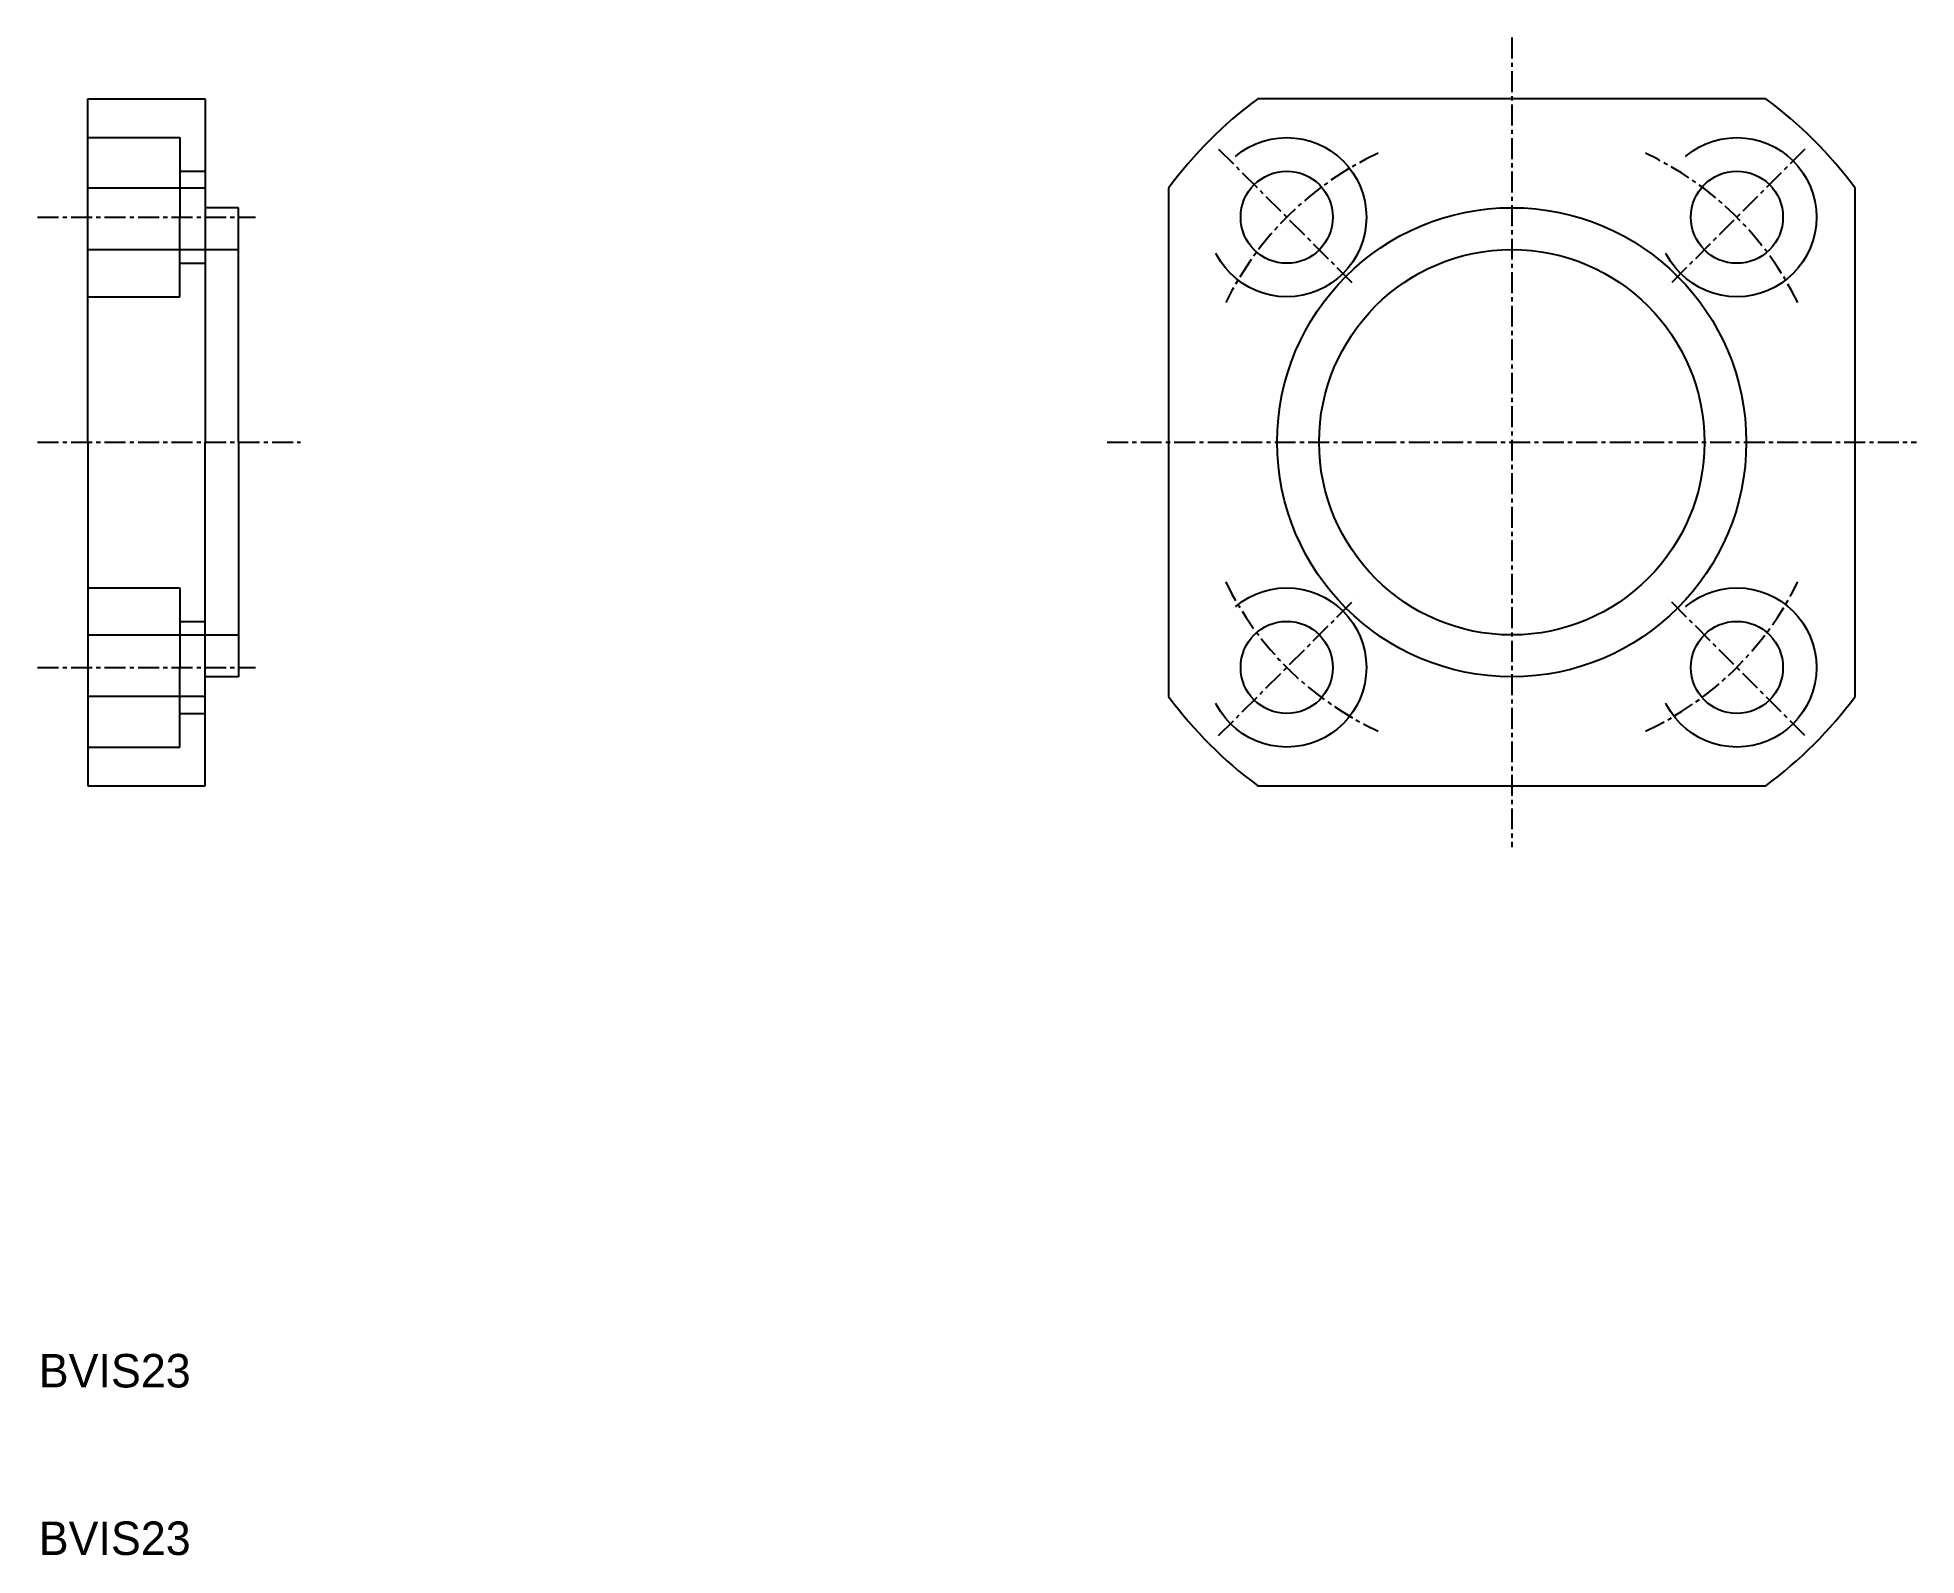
# Model space of a CAD drawing. Extents: x 170 to 282, y 85 to 176.
import ezdxf

# ---------------------------------------------------------------- set-up
doc = ezdxf.new("R2010")
doc.units = 0
doc.linetypes.add('CENTER', pattern=[2, 1.25, -0.25, 0.25, -0.25])
doc.linetypes.add('DASHED', pattern=[19.05, 12.7, -6.35])
doc.layers.get('0').update_dxf_attribs({"linetype": 'CONTINUOUS'})
doc.layers.add('CENTER', color=1, linetype='CENTER')

msp = doc.modelspace()

# ---------------------------------------------------------------- linework, layer by layer
for p, q in [((172.57, 151.73), (172.57, 172.23)), ((172.57, 172.23), (179.57, 172.23)), ((179.57, 172.23), (179.57, 151.73)), ((272.74, 172.23), (242.4, 172.23)), ((179.57, 166.89), (172.57, 166.89)), ((237.07, 166.89), (237.07, 136.56)), ((278.07, 136.56), (278.07, 166.89)), ((181.57, 165.73), (179.57, 165.73)), ((181.57, 151.73), (181.57, 165.73)), ((172.57, 151.73), (172.57, 131.23)), ((179.57, 131.23), (179.57, 151.73)), ((181.57, 151.73), (181.57, 137.73)), ((181.57, 137.73), (179.57, 137.73)), ((179.57, 136.56), (172.57, 136.56)), ((172.57, 131.23), (179.57, 131.23)), ((242.4, 131.23), (272.74, 131.23))]:
    msp.add_line(p, q)
at = {"color": 3, "linetype": 'DASHED'}
for p, q in [((172.57, 169.91), (178.07, 169.91)), ((178.07, 169.91), (178.07, 165.16)), ((178.07, 167.91), (179.57, 167.91)), ((178.07, 160.41), (178.07, 165.16)), ((172.57, 163.23), (181.57, 163.23)), ((178.07, 162.41), (179.57, 162.41)), ((172.57, 160.41), (178.07, 160.41)), ((172.57, 143.04), (178.07, 143.04)), ((178.07, 143.04), (178.07, 138.29)), ((172.57, 140.23), (181.57, 140.23)), ((178.07, 141.04), (179.57, 141.04)), ((178.07, 133.54), (178.07, 138.29)), ((178.07, 135.54), (179.57, 135.54)), ((172.57, 133.54), (178.07, 133.54))]:
    msp.add_line(p, q, dxfattribs=at)
for centre in [(244.14, 165.16), (271.01, 165.16), (244.14, 138.29), (271.01, 138.29)]:
    msp.add_circle(centre, 4.75, dxfattribs=at)
for centre, radius in [((244.14, 165.16), 2.75), ((244.14, 165.16), 2.75), ((271.01, 165.16), 2.75), ((271.01, 165.16), 2.75), ((257.57, 151.73), 14), ((257.57, 151.73), 11.5), ((244.14, 138.29), 2.75), ((244.14, 138.29), 2.75), ((271.01, 138.29), 2.75), ((271.01, 138.29), 2.75)]:
    msp.add_circle(centre, radius)
for start, end in [(126.4938, 143.5062), (36.4938, 53.5062), (216.4938, 233.5062), (306.4938, 323.5062)]:
    msp.add_arc((257.57, 151.73), 25.5, start, end)
at = {"layer": 'CENTER', "color": 1, "linetype": 'CENTER'}
for p, q in [((257.57, 175.88), (257.57, 127.57)), ((240.07, 169.23), (248.2, 161.09)), ((240.07, 169.23), (248.2, 161.09)), ((275.07, 169.23), (266.94, 161.09)), ((275.07, 169.23), (266.94, 161.09)), ((169.57, 165.16), (182.57, 165.16)), ((169.57, 151.73), (185.26, 151.73)), ((233.42, 151.73), (281.73, 151.73)), ((240.07, 134.22), (248.2, 142.36)), ((240.07, 134.22), (248.2, 142.36)), ((275.07, 134.22), (266.94, 142.36)), ((275.07, 134.22), (266.94, 142.36)), ((169.57, 138.29), (182.57, 138.29))]:
    msp.add_line(p, q, dxfattribs=at)
for start, end in [(114.8181, 153.9883), (26.0117, 65.1819), (206.0117, 245.1819), (294.8181, 333.9883)]:
    msp.add_arc((257.57, 151.73), 19, start, end, dxfattribs=at)

# ---------------------------------------------------------------- texts
for p in [(169.64, 95.32), (169.64, 85.32)]:
    msp.add_text('BVIS23', height=2).set_placement(p)

doc.saveas('drawing.dxf')
